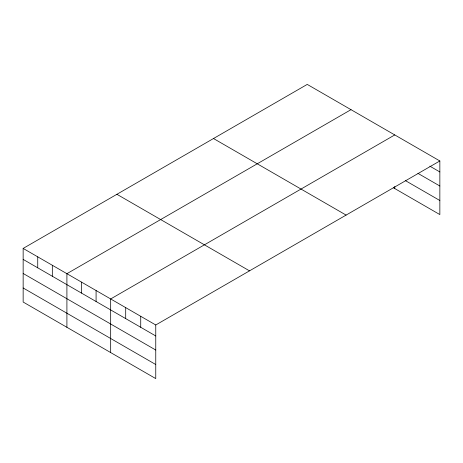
<?xml version="1.0" encoding="UTF-8"?>
<svg xmlns="http://www.w3.org/2000/svg" width="463" height="463" viewBox="0 0 463 463"><rect width="100%" height="100%" fill="white"/><g stroke="black" fill="none" stroke-linecap="round" stroke-linejoin="round"><path stroke-width="0.69" d="M439.85 160.962L307.241 84.405L23.15 248.423L23.15 302.038L155.759 378.595L155.759 324.98L439.85 160.962L439.85 214.577L393.55 187.845M351.006 109.667L66.909 273.685L66.909 327.3M394.765 134.93L110.669 298.953L110.669 352.569M429.832 166.159L439.85 171.947M417.933 173.359L439.85 186.01M405.409 180.622L439.85 200.508M213.495 138.53L346.098 215.087M116.902 194.298L249.505 270.855M23.15 248.423L155.759 324.98M23.15 259.402L155.759 335.964M23.15 273.471L155.759 350.034M23.15 287.969L155.759 364.526M394.765 186.439L394.765 188.545M140.729 316.304L140.729 327.289M125.699 307.629L125.699 318.608M96.084 290.532L96.084 301.511M81.5 282.106L81.5 293.091M52.325 265.264L52.325 276.249M37.735 256.843L37.735 267.822"/></g></svg>
